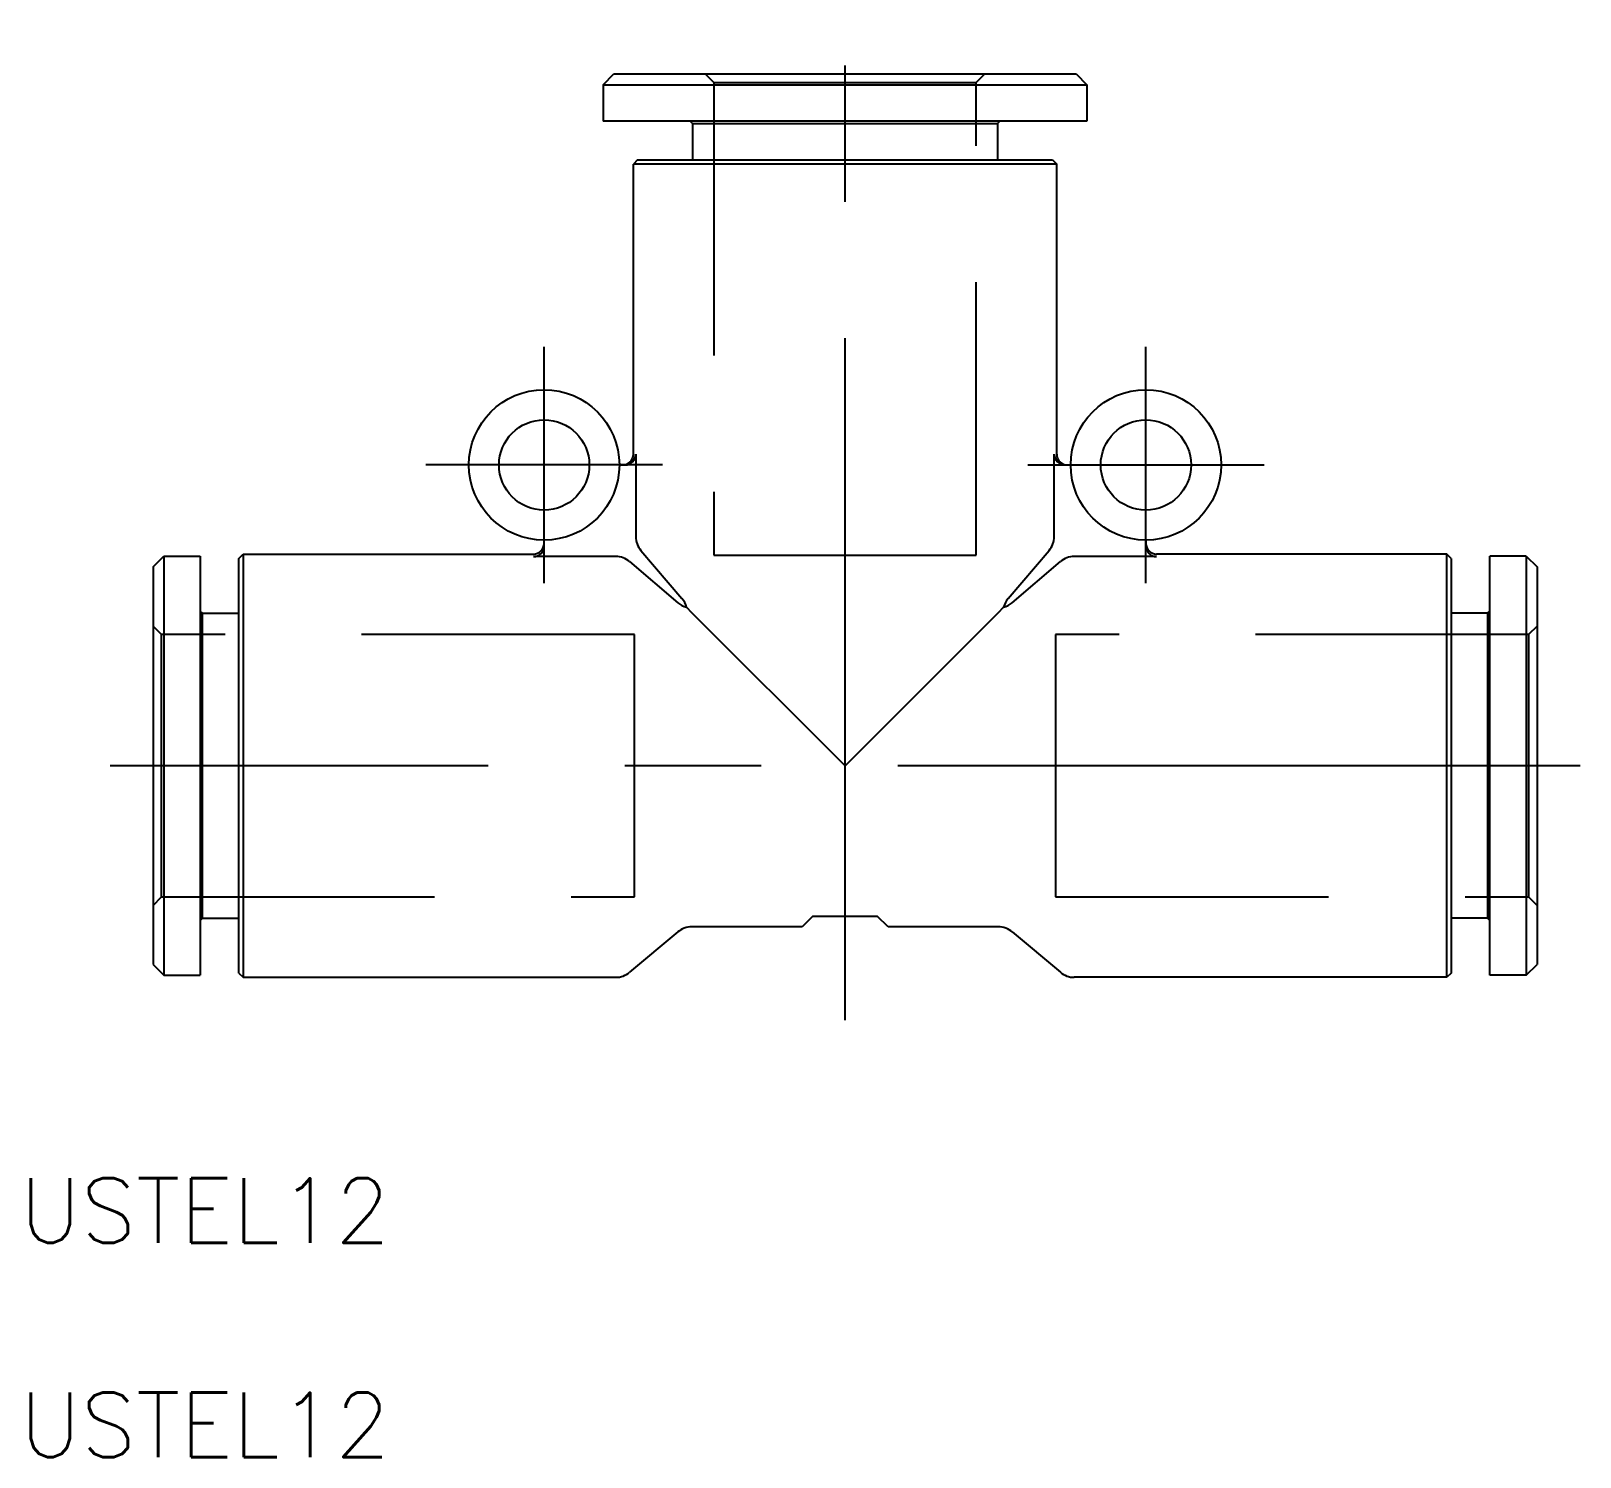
# Model space of a CAD drawing. Extents: x -38 to 89, y -32 to 34.
# Drawn here: x -37.9 to 34.2, y -32.2 to 34.2 of the extents above; entities that cross this region are included whole.
import ezdxf

# ---------------------------------------------------------------- set-up
doc = ezdxf.new("R2010")
doc.units = 0
doc.linetypes.add('CENTER', pattern=[50.8, 31.75, -6.35, 6.35, -6.35])
doc.linetypes.add('DASHED', pattern=[19.05, 12.7, -6.35])
doc.layers.get('0').update_dxf_attribs({"linetype": 'CONTINUOUS'})
doc.layers.add('CENTER', color=1, linetype='CENTER')
doc.styles.get("Standard").update_dxf_attribs({"font": 'txt.shx', "height": 3, "bigfont": 'bigfont.shx'})

msp = doc.modelspace()

# ---------------------------------------------------------------- linework, layer by layer
at = {"color": 7, "linetype": 'CONTINUOUS'}
for p, q in [((-11.25, 31.7), (-10.75, 32.2)), ((-10.75, 32.2), (0, 32.2)), ((0, 32.2), (10.75, 32.2)), ((10.75, 32.2), (11.25, 31.7)), ((-11.25, 31.7), (0, 31.7)), ((-11.25, 31.7), (-11.25, 30)), ((0, 31.7), (11.25, 31.7)), ((11.25, 31.7), (11.25, 30)), ((11.25, 30), (-11.25, 30)), ((-7.1, 29.9), (-7.2, 30)), ((-7.1, 29.9), (7.1, 29.9)), ((-7.1, 29.9), (-7.1, 28.2)), ((7.1, 29.9), (7.2, 30)), ((7.1, 29.9), (7.1, 28.2)), ((-9.65, 28.2), (-9.85, 28)), ((-9.65, 28.2), (9.65, 28.2)), ((9.65, 28.2), (9.85, 28)), ((9.85, 28), (-9.85, 28)), ((-9.85, 14.5), (-9.85, 28)), ((9.85, 14.5), (9.85, 28)), ((-9.735, 14.5), (-9.735, 10.664)), ((9.735, 10.664), (9.735, 14.5)), ((-10.5, 14), (-10.241, 14)), ((10.241, 14), (10.5, 14)), ((-14, 10.241), (-14, 10.5)), ((14, 10.5), (14, 10.241)), ((-32.2, 9.25), (-31.7, 9.75)), ((-31.7, 9.75), (-31.7, -9.75)), ((-31.7, 9.75), (-30, 9.75)), ((-30, 9.75), (-30, -9.75)), ((-28.2, 9.65), (-28, 9.85)), ((-28.2, -9.65), (-28.2, 9.65)), ((-28, 9.85), (-28, -9.85)), ((-28, 9.85), (-14.5, 9.85)), ((-10.664, 9.735), (-14.5, 9.735)), ((-10.021, 9.499), (-7.778, 7.588)), ((-9.499, 10.021), (-7.588, 7.778)), ((7.588, 7.778), (9.499, 10.021)), ((7.778, 7.588), (10.021, 9.499)), ((14.5, 9.735), (10.664, 9.735)), ((28, 9.85), (14.5, 9.85)), ((28, -9.85), (28, 9.85)), ((28.2, 9.65), (28, 9.85)), ((28.2, 9.65), (28.2, -9.65)), ((30, -9.75), (30, 9.75)), ((31.7, 9.75), (30, 9.75)), ((31.7, 9.75), (31.7, -9.75)), ((31.7, 9.75), (32.2, 9.25)), ((-32.2, 9.25), (-32.2, -9.25)), ((32.2, 9.25), (32.2, -9.25)), ((-7.379, 7.379), (-7.136, 7.136)), ((7.136, 7.136), (7.379, 7.379)), ((-29.9, 7.1), (-30, 7.2)), ((-29.9, -7.1), (-29.9, 7.1)), ((-29.9, 7.1), (-28.2, 7.1)), ((0, 0), (-7.136, 7.136)), ((7.136, 7.136), (0, 0)), ((29.9, 7.1), (28.2, 7.1)), ((29.9, 7.1), (30, 7.2)), ((29.9, 7.1), (29.9, -7.1)), ((-29.9, -7.1), (-30, -7.2)), ((-29.9, -7.1), (-28.2, -7.1)), ((-1.5, -7), (-2, -7.5)), ((-1.5, -7), (1.5, -7)), ((2, -7.5), (1.5, -7)), ((29.9, -7.1), (28.2, -7.1)), ((29.9, -7.1), (30, -7.2)), ((-7.779, -7.734), (-10.021, -9.616)), ((-2, -7.5), (-7.136, -7.5)), ((7.136, -7.5), (2, -7.5)), ((7.779, -7.734), (10.021, -9.616)), ((-32.2, -9.25), (-31.7, -9.75)), ((31.7, -9.75), (32.2, -9.25)), ((-31.7, -9.75), (-30, -9.75)), ((-28.2, -9.65), (-28, -9.85)), ((-28, -9.85), (-10.664, -9.85)), ((28, -9.85), (10.664, -9.85)), ((28.2, -9.65), (28, -9.85)), ((31.7, -9.75), (30, -9.75))]:
    msp.add_line(p, q, dxfattribs=at)
at = {"color": 3, "linetype": 'DASHED'}
for p, q in [((-6.5, 32.2), (-6.1, 31.8)), ((-6.1, 31.8), (-6.1, 9.8)), ((-6.1, 31.8), (6.1, 31.8)), ((6.1, 31.8), (6.5, 32.2)), ((6.1, 9.8), (6.1, 31.8)), ((-6.1, 9.8), (6.1, 9.8)), ((-31.8, 6.1), (-32.2, 6.5)), ((32.2, 6.5), (31.8, 6.1)), ((-31.8, -6.1), (-31.8, 6.1)), ((-9.8, 6.1), (-31.8, 6.1)), ((-9.8, -6.1), (-9.8, 6.1)), ((9.8, 6.1), (9.8, -6.1)), ((31.8, 6.1), (9.8, 6.1)), ((31.8, 6.1), (31.8, -6.1)), ((-32.2, -6.5), (-31.8, -6.1)), ((-31.8, -6.1), (-9.8, -6.1)), ((9.8, -6.1), (31.8, -6.1)), ((31.8, -6.1), (32.2, -6.5))]:
    msp.add_line(p, q, dxfattribs=at)
at = {"color": 7, "linetype": 'CONTINUOUS'}
for centre, radius in [((-14, 14), 3.5), ((14, 14), 3.5), ((-14, 14), 2.1), ((14, 14), 2.1)]:
    msp.add_circle(centre, radius, dxfattribs=at)
for centre, radius, start, end in [((-10.35, 14.5), 0.5, 270, 0), ((-10.238, 14.503), 0.503, 269.69477, 359.66589), ((10.238, 14.503), 0.503, 180.33411, 270.30523), ((10.35, 14.5), 0.5, 180, 270), ((-14.5, 10.35), 0.5, 270, 0), ((-14.503, 10.238), 0.503, 270.33411, 0.30523), ((-8.742, 10.665), 0.993, 180.04854, 220.40253), ((8.742, 10.665), 0.993, 319.59747, 359.95146), ((14.5, 10.35), 0.5, 180, 270), ((14.503, 10.238), 0.503, 179.69477, 269.66589), ((-10.665, 8.742), 0.993, 49.59747, 89.95146), ((10.665, 8.742), 0.993, 90.04854, 130.40253), ((-7.131, 8.344), 0.996, 229.43179, 255.57174), ((-8.344, 7.131), 0.996, 14.42826, 40.56821), ((8.344, 7.131), 0.996, 139.43179, 165.57174), ((7.131, 8.344), 0.996, 284.42826, 310.56821), ((-7.136, -8.5), 1, 90, 130.00626), ((7.136, -8.5), 1, 49.99374, 90), ((-10.664, -8.85), 1, 270, 310.00626), ((10.664, -8.85), 1, 229.99374, 270)]:
    msp.add_arc(centre, radius, start, end, dxfattribs=at)
at = {"layer": 'CENTER', "color": 1, "linetype": 'CENTER'}
for p, q in [((0, -11.85), (0, 34.2)), ((-14, 8.5), (-14, 19.5)), ((14, 8.5), (14, 19.5)), ((-8.5, 14), (-19.5, 14)), ((8.5, 14), (19.5, 14)), ((34.2, 0), (-34.2, 0))]:
    msp.add_line(p, q, dxfattribs=at)

# ---------------------------------------------------------------- texts
at = {"color": 7, "linetype": 'CONTINUOUS'}
for p in [(-38.392, -22.202), (-38.392, -32.178)]:
    msp.add_text('USTEL12', height=3, dxfattribs=at).set_placement(p)

doc.saveas('drawing.dxf')
